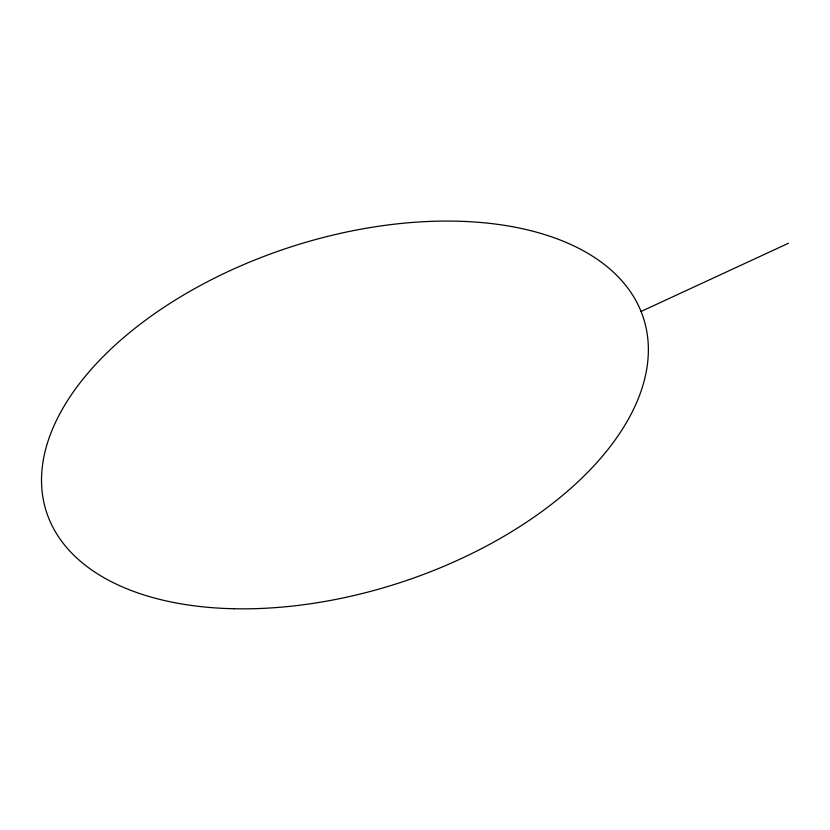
<?xml version="1.0" encoding="UTF-8"?>
<svg xmlns="http://www.w3.org/2000/svg" width="830" height="830" viewBox="0 0 830 830"><rect width="100%" height="100%" fill="white"/><g stroke="black" fill="none" stroke-linecap="round" stroke-linejoin="round"><path stroke-width="1.25" d="M641.051 311.478L788.5 243.242M233.915 608.743A313.854 176.531 -18 0 0 645.045 323.493A313.854 176.531 -18 0 0 155.853 312.796A313.854 176.531 -18 0 0 233.915 608.743"/></g></svg>
